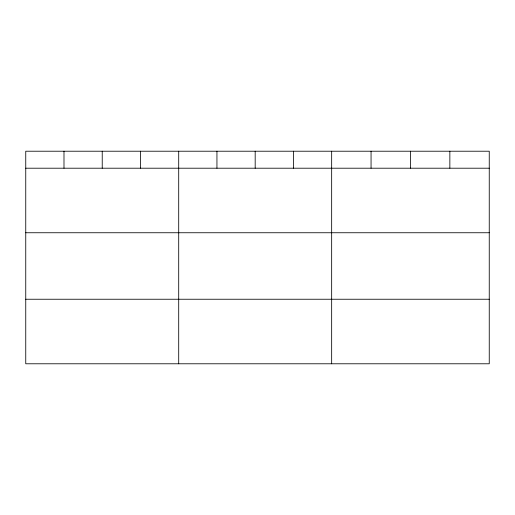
<?xml version="1.0" encoding="UTF-8"?>
<svg xmlns="http://www.w3.org/2000/svg" width="515" height="515" viewBox="0 0 515 515"><rect width="100%" height="100%" fill="white"/><g stroke="black" fill="none" stroke-linecap="round" stroke-linejoin="round"><path stroke-width="0.77" d="M489.25 232.748L489.25 151.217L25.75 151.217L25.75 363.783L489.25 363.783L489.25 232.748L25.75 232.748M25.75 168.205L489.25 168.205M25.75 299.241L489.25 299.241M449.853 151.217L449.853 168.205M410.455 151.217L410.455 168.205M371.058 151.217L371.058 168.205M331.66 151.217L331.66 363.783M293.421 151.217L293.421 168.205M255.183 151.217L255.183 168.205M216.944 151.217L216.944 168.205M178.705 151.217L178.705 363.783M140.466 151.217L140.466 168.205M102.228 151.217L102.228 168.205M63.989 151.217L63.989 168.205"/></g></svg>
